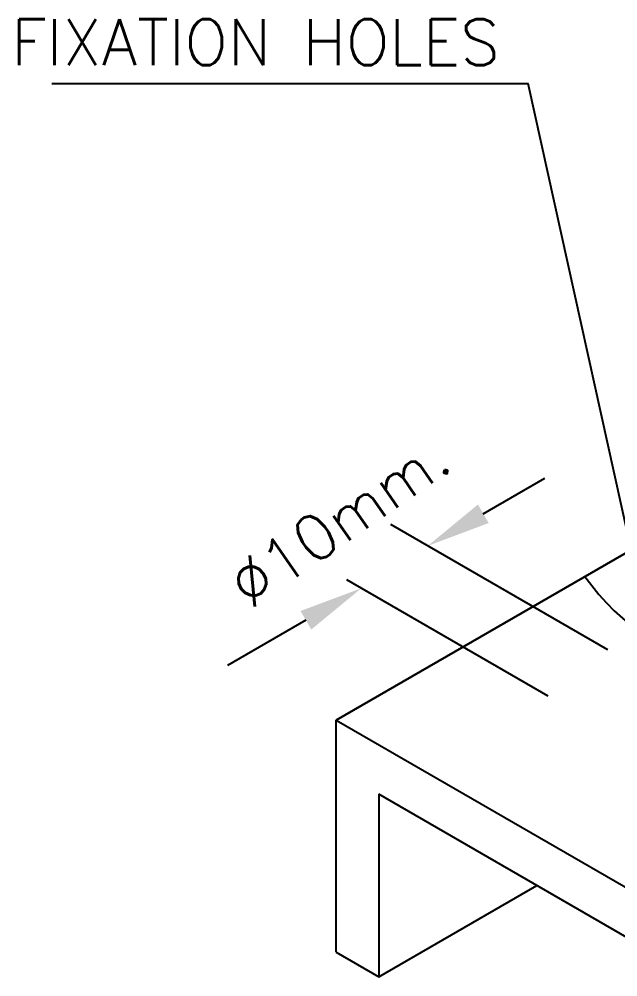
# Model space of a CAD drawing. Header units: inches. Extents: x 3955 to 4125, y 4886 to 4983.
# Drawn here: x 4087.483 to 4088.546, y 4958.157 to 4959.856 of the extents above; entities that cross this region are included whole.
import ezdxf

# ---------------------------------------------------------------- set-up
doc = ezdxf.new("R2010")
doc.units = ezdxf.units.IN
doc.header["$MEASUREMENT"] = 0
for name, color, linetype in [('EFL', 1, 'Continuous'), ('EGEN080', 7, 'Continuous'), ('EL2', 2, 'Continuous'), ('ETCP', 2, 'Continuous')]:
    doc.layers.add(name, color=color, linetype=linetype)
doc.styles.add('E80', font='simplex', dxfattribs={"height": 200})

msp = doc.modelspace()

# ---------------------------------------------------------------- linework, layer by layer
at = {"layer": 'EFL'}
for p, q in [((4087.5414, 4959.7416), (4088.3869, 4959.7416)), ((4088.5984, 4958.7842), (4088.3869, 4959.7416)), ((4088.3074, 4958.9784), (4088.4166, 4959.0415)), ((4088.5286, 4958.7369), (4088.1433, 4958.9594)), ((4088.4225, 4958.6549), (4088.0651, 4958.8613)), ((4087.9924, 4958.7894), (4087.8533, 4958.7091))]:
    msp.add_line(p, q, dxfattribs=at)
for points in [[(4088.3169, 4958.962), (4088.2979, 4958.9949), (4088.2088, 4958.9215)], [(4087.9829, 4958.8059), (4088.0019, 4958.773), (4088.091, 4958.8464)]]:
    msp.add_solid(points, dxfattribs=at)
at = {"layer": 'EL2'}
for p, q in [((4088.6769, 4958.9765), (4088.046, 4958.6122)), ((4088.046, 4958.6122), (4088.6769, 4958.9765)), ((4088.046, 4958.2007), (4088.046, 4958.6122)), ((4088.046, 4958.6122), (4088.6532, 4958.2617)), ((4088.5773, 4958.2178), (4088.1219, 4958.4808)), ((4088.1219, 4958.4808), (4088.1219, 4958.1568)), ((4088.1219, 4958.1568), (4088.4024, 4958.3188)), ((4088.046, 4958.2007), (4088.1219, 4958.1568))]:
    msp.add_line(p, q, dxfattribs=at)
msp.add_arc((4088.8576, 4959.1334), 0.4558, 215.7318, 294.3973, dxfattribs=at)

# ---------------------------------------------------------------- texts
at = {"layer": 'EGEN080', "color": 2, "style": 'E80'}
msp.add_text('FIXATION HOLES', height=0.081578, dxfattribs=at).set_placement((4087.4693, 4959.7744))
at = {"layer": 'ETCP', "color": 40, "style": 'E80'}
msp.add_text('%%C10mm.', height=0.07969, rotation=34.7131, dxfattribs=at).set_placement((4087.8917, 4958.8069))

doc.saveas('drawing.dxf')
